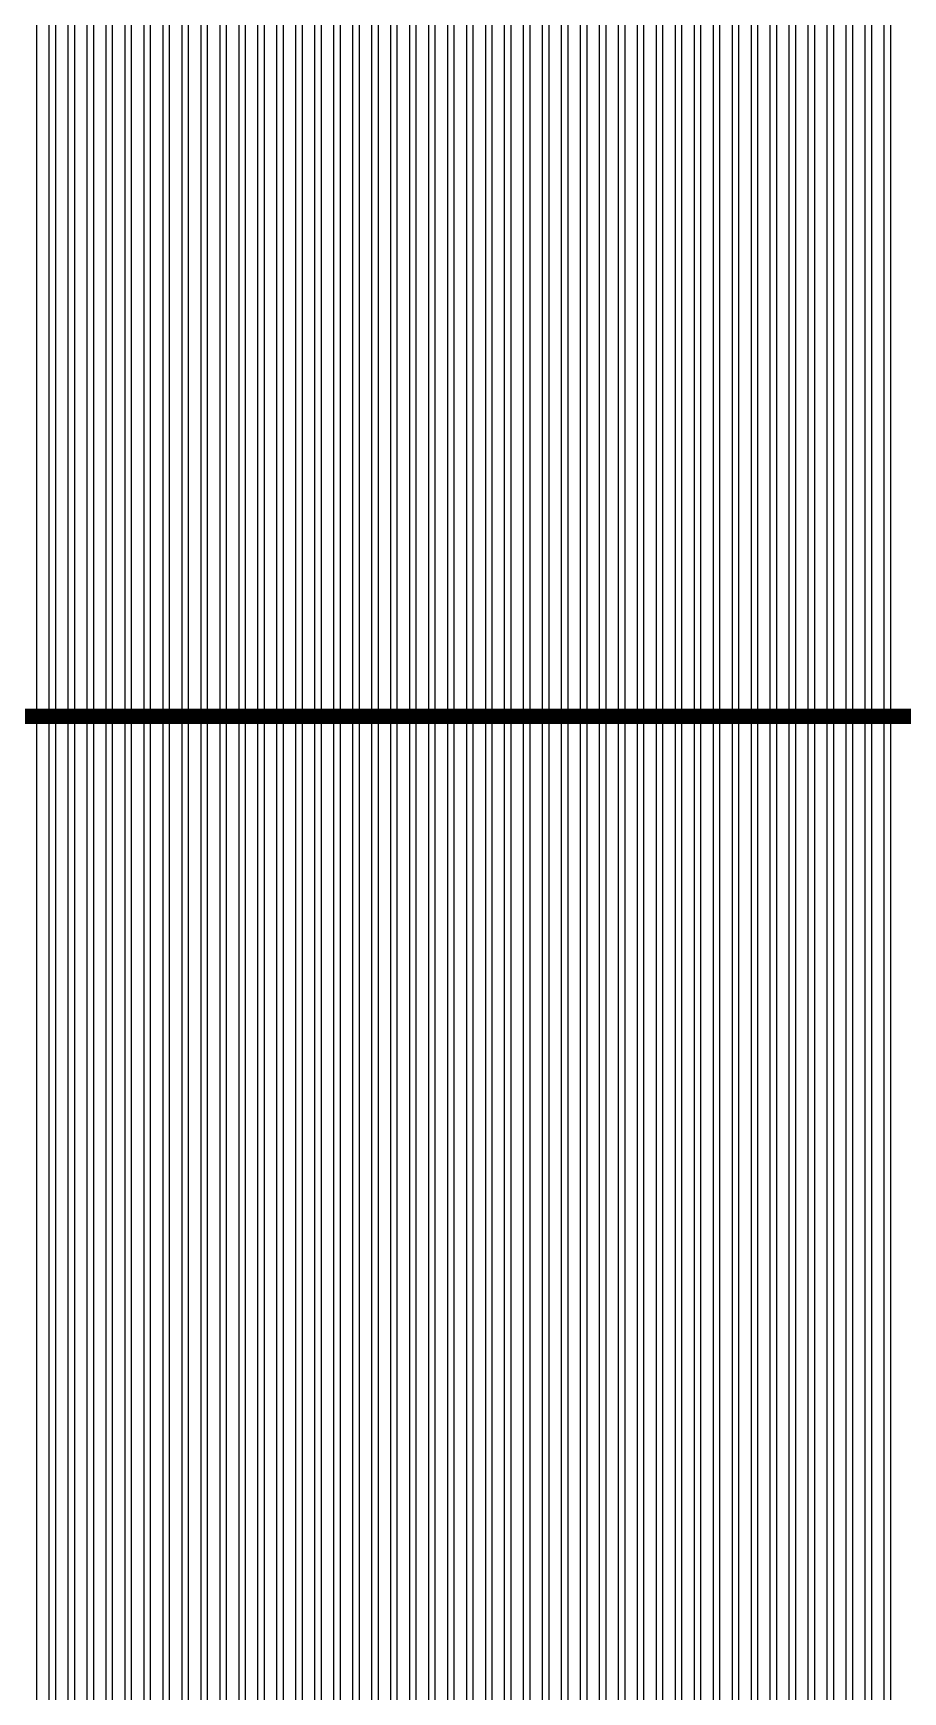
# Model space of a CAD drawing. Header units: millimetres. Extents: x -107267 to 109426, y -98906 to 83910.
# Drawn here: x -7593 to -4756, y -10804 to -5394 of the extents above; entities that cross this region are included whole.
import ezdxf

# ---------------------------------------------------------------- set-up
doc = ezdxf.new("R2010")
doc.units = ezdxf.units.MM
doc.linetypes.add('ACAD_ISO10W100', pattern=[18, 12, -3, 0, -3])
doc.layers.add('00 - ZONA DE PROTEÇÃO', color=4, linetype='Continuous')
doc.layers.add('Top (Plan) View-MISC', color=7, linetype='Continuous')
doc.layers.add('000-M3G-MALHA NOVA', color=5, linetype='ACAD_ISO10W100', lineweight=0)

# ---------------------------------------------------------------- blocks, each defined once
blk = doc.blocks.new('*U481')
at = {"layer": 'Top (Plan) View-MISC', "color": 0, "linetype": 'ByBlock', "lineweight": -2}
for p, q in [((-7582.4, -7621.9), (-7541.7, -7621.9)), ((-7520.5, -7621.9), (-7479.8, -7621.9)), ((-7458.6, -7621.9), (-7417.9, -7621.9)), ((-7396.7, -7621.9), (-7356, -7621.9)), ((-7334.8, -7621.9), (-7294.1, -7621.9)), ((-7272.9, -7621.9), (-7232.2, -7621.9)), ((-7211, -7621.9), (-7170.3, -7621.9)), ((-7149.1, -7621.9), (-7108.4, -7621.9)), ((-7087.2, -7621.9), (-7046.5, -7621.9)), ((-7025.3, -7621.9), (-6984.6, -7621.9)), ((-6963.4, -7621.9), (-6922.7, -7621.9)), ((-6901.5, -7621.9), (-6860.8, -7621.9)), ((-6839.6, -7621.9), (-6798.9, -7621.9)), ((-6777.7, -7621.9), (-6737, -7621.9)), ((-6715.8, -7621.9), (-6675.1, -7621.9)), ((-6653.9, -7621.9), (-6613.2, -7621.9)), ((-6592, -7621.9), (-6551.3, -7621.9)), ((-6530.1, -7621.9), (-6489.4, -7621.9)), ((-6468.2, -7621.9), (-6427.5, -7621.9)), ((-6406.3, -7621.9), (-6365.6, -7621.9)), ((-6344.4, -7621.9), (-6303.7, -7621.9)), ((-6282.5, -7621.9), (-6241.9, -7621.9)), ((-6220.6, -7621.9), (-6180, -7621.9)), ((-6158.7, -7621.9), (-6118.1, -7621.9)), ((-6096.8, -7621.9), (-6056.2, -7621.9)), ((-6034.9, -7621.9), (-5994.3, -7621.9)), ((-5973, -7621.9), (-5932.4, -7621.9)), ((-5911.1, -7621.9), (-5870.5, -7621.9)), ((-5849.3, -7621.9), (-5808.6, -7621.9)), ((-5787.4, -7621.9), (-5746.7, -7621.9)), ((-5725.5, -7621.9), (-5684.8, -7621.9)), ((-5663.6, -7621.9), (-5622.9, -7621.9)), ((-5601.7, -7621.9), (-5561, -7621.9)), ((-5539.8, -7621.9), (-5499.1, -7621.9)), ((-5477.9, -7621.9), (-5437.2, -7621.9)), ((-5416, -7621.9), (-5375.3, -7621.9)), ((-5354.1, -7621.9), (-5313.4, -7621.9)), ((-5292.2, -7621.9), (-5251.5, -7621.9)), ((-5230.3, -7621.9), (-5189.6, -7621.9)), ((-5168.4, -7621.9), (-5127.7, -7621.9)), ((-5106.5, -7621.9), (-5065.8, -7621.9)), ((-5044.6, -7621.9), (-5003.9, -7621.9)), ((-4982.7, -7621.9), (-4942, -7621.9)), ((-4920.8, -7621.9), (-4880.1, -7621.9)), ((-4858.9, -7621.9), (-4818.2, -7621.9)), ((-4797, -7621.9), (-4756.3, -7621.9))]:
    blk.add_line(p, q, dxfattribs=at)
blk = doc.blocks.new('*U940')
at = {"layer": 'Top (Plan) View-MISC', "color": 0, "linetype": 'ByBlock', "lineweight": -2}
for p, q in [((-4818.2, -381.9), (-4818.2, -7621.9)), ((-4797, -381.9), (-4797, -7621.9)), ((-4818.2, -7621.9), (-4818.2, -14861.9)), ((-4818.2, -7621.9), (-4797, -7621.9)), ((-4797, -7621.9), (-4797, -14861.9))]:
    blk.add_line(p, q, dxfattribs=at)
blk = doc.blocks.new('*U941')
at = {"layer": 'Top (Plan) View-MISC', "color": 0, "linetype": 'ByBlock', "lineweight": -2}
for p, q in [((-4880.1, -381.9), (-4880.1, -7621.9)), ((-4858.9, -381.9), (-4858.9, -7621.9)), ((-4880.1, -7621.9), (-4880.1, -14861.9)), ((-4880.1, -7621.9), (-4858.9, -7621.9)), ((-4858.9, -7621.9), (-4858.9, -14861.9))]:
    blk.add_line(p, q, dxfattribs=at)
blk = doc.blocks.new('*U942')
at = {"layer": 'Top (Plan) View-MISC', "color": 0, "linetype": 'ByBlock', "lineweight": -2}
for p, q in [((-4942, -381.9), (-4942, -7621.9)), ((-4920.8, -381.9), (-4920.8, -7621.9)), ((-4942, -7621.9), (-4942, -14861.9)), ((-4942, -7621.9), (-4920.8, -7621.9)), ((-4920.8, -7621.9), (-4920.8, -14861.9))]:
    blk.add_line(p, q, dxfattribs=at)
blk = doc.blocks.new('*U943')
at = {"layer": 'Top (Plan) View-MISC', "color": 0, "linetype": 'ByBlock', "lineweight": -2}
for p, q in [((-5003.9, -381.9), (-5003.9, -7621.9)), ((-4982.7, -381.9), (-4982.7, -7621.9)), ((-5003.9, -7621.9), (-5003.9, -14861.9)), ((-5003.9, -7621.9), (-4982.7, -7621.9)), ((-4982.7, -7621.9), (-4982.7, -14861.9))]:
    blk.add_line(p, q, dxfattribs=at)
blk = doc.blocks.new('*U944')
at = {"layer": 'Top (Plan) View-MISC', "color": 0, "linetype": 'ByBlock', "lineweight": -2}
for p, q in [((-5065.8, -381.9), (-5065.8, -7621.9)), ((-5044.6, -381.9), (-5044.6, -7621.9)), ((-5065.8, -7621.9), (-5065.8, -14861.9)), ((-5065.8, -7621.9), (-5044.6, -7621.9)), ((-5044.6, -7621.9), (-5044.6, -14861.9))]:
    blk.add_line(p, q, dxfattribs=at)
blk = doc.blocks.new('*U945')
at = {"layer": 'Top (Plan) View-MISC', "color": 0, "linetype": 'ByBlock', "lineweight": -2}
for p, q in [((-5127.7, -381.9), (-5127.7, -7621.9)), ((-5106.5, -381.9), (-5106.5, -7621.9)), ((-5127.7, -7621.9), (-5127.7, -14861.9)), ((-5127.7, -7621.9), (-5106.5, -7621.9)), ((-5106.5, -7621.9), (-5106.5, -14861.9))]:
    blk.add_line(p, q, dxfattribs=at)
blk = doc.blocks.new('*U946')
at = {"layer": 'Top (Plan) View-MISC', "color": 0, "linetype": 'ByBlock', "lineweight": -2}
for p, q in [((-5189.6, -381.9), (-5189.6, -7621.9)), ((-5168.4, -381.9), (-5168.4, -7621.9)), ((-5189.6, -7621.9), (-5189.6, -14861.9)), ((-5189.6, -7621.9), (-5168.4, -7621.9)), ((-5168.4, -7621.9), (-5168.4, -14861.9))]:
    blk.add_line(p, q, dxfattribs=at)
blk = doc.blocks.new('*U947')
at = {"layer": 'Top (Plan) View-MISC', "color": 0, "linetype": 'ByBlock', "lineweight": -2}
for p, q in [((-5251.5, -381.9), (-5251.5, -7621.9)), ((-5230.3, -381.9), (-5230.3, -7621.9)), ((-5251.5, -7621.9), (-5251.5, -14861.9)), ((-5251.5, -7621.9), (-5230.3, -7621.9)), ((-5230.3, -7621.9), (-5230.3, -14861.9))]:
    blk.add_line(p, q, dxfattribs=at)
blk = doc.blocks.new('*U948')
at = {"layer": 'Top (Plan) View-MISC', "color": 0, "linetype": 'ByBlock', "lineweight": -2}
for p, q in [((-5313.4, -381.9), (-5313.4, -7621.9)), ((-5292.2, -381.9), (-5292.2, -7621.9)), ((-5313.4, -7621.9), (-5313.4, -14861.9)), ((-5313.4, -7621.9), (-5292.2, -7621.9)), ((-5292.2, -7621.9), (-5292.2, -14861.9))]:
    blk.add_line(p, q, dxfattribs=at)
blk = doc.blocks.new('*U949')
at = {"layer": 'Top (Plan) View-MISC', "color": 0, "linetype": 'ByBlock', "lineweight": -2}
for p, q in [((-5375.3, -381.9), (-5375.3, -7621.9)), ((-5354.1, -381.9), (-5354.1, -7621.9)), ((-5375.3, -7621.9), (-5375.3, -14861.9)), ((-5375.3, -7621.9), (-5354.1, -7621.9)), ((-5354.1, -7621.9), (-5354.1, -14861.9))]:
    blk.add_line(p, q, dxfattribs=at)
blk = doc.blocks.new('*U950')
at = {"layer": 'Top (Plan) View-MISC', "color": 0, "linetype": 'ByBlock', "lineweight": -2}
for p, q in [((-5437.2, -381.9), (-5437.2, -7621.9)), ((-5416, -381.9), (-5416, -7621.9)), ((-5437.2, -7621.9), (-5437.2, -14861.9)), ((-5437.2, -7621.9), (-5416, -7621.9)), ((-5416, -7621.9), (-5416, -14861.9))]:
    blk.add_line(p, q, dxfattribs=at)
blk = doc.blocks.new('*U951')
at = {"layer": 'Top (Plan) View-MISC', "color": 0, "linetype": 'ByBlock', "lineweight": -2}
for p, q in [((-5499.1, -381.9), (-5499.1, -7621.9)), ((-5477.9, -381.9), (-5477.9, -7621.9)), ((-5499.1, -7621.9), (-5499.1, -14861.9)), ((-5499.1, -7621.9), (-5477.9, -7621.9)), ((-5477.9, -7621.9), (-5477.9, -14861.9))]:
    blk.add_line(p, q, dxfattribs=at)
blk = doc.blocks.new('*U952')
at = {"layer": 'Top (Plan) View-MISC', "color": 0, "linetype": 'ByBlock', "lineweight": -2}
for p, q in [((-5561, -381.9), (-5561, -7621.9)), ((-5539.8, -381.9), (-5539.8, -7621.9)), ((-5561, -7621.9), (-5561, -14861.9)), ((-5561, -7621.9), (-5539.8, -7621.9)), ((-5539.8, -7621.9), (-5539.8, -14861.9))]:
    blk.add_line(p, q, dxfattribs=at)
blk = doc.blocks.new('*U953')
at = {"layer": 'Top (Plan) View-MISC', "color": 0, "linetype": 'ByBlock', "lineweight": -2}
for p, q in [((-5622.9, -381.9), (-5622.9, -7621.9)), ((-5601.7, -381.9), (-5601.7, -7621.9)), ((-5622.9, -7621.9), (-5622.9, -14861.9)), ((-5622.9, -7621.9), (-5601.7, -7621.9)), ((-5601.7, -7621.9), (-5601.7, -14861.9))]:
    blk.add_line(p, q, dxfattribs=at)
blk = doc.blocks.new('*U954')
at = {"layer": 'Top (Plan) View-MISC', "color": 0, "linetype": 'ByBlock', "lineweight": -2}
for p, q in [((-5684.8, -381.9), (-5684.8, -7621.9)), ((-5663.6, -381.9), (-5663.6, -7621.9)), ((-5684.8, -7621.9), (-5684.8, -14861.9)), ((-5684.8, -7621.9), (-5663.6, -7621.9)), ((-5663.6, -7621.9), (-5663.6, -14861.9))]:
    blk.add_line(p, q, dxfattribs=at)
blk = doc.blocks.new('*U955')
at = {"layer": 'Top (Plan) View-MISC', "color": 0, "linetype": 'ByBlock', "lineweight": -2}
for p, q in [((-5746.7, -381.9), (-5746.7, -7621.9)), ((-5725.5, -381.9), (-5725.5, -7621.9)), ((-5746.7, -7621.9), (-5746.7, -14861.9)), ((-5746.7, -7621.9), (-5725.5, -7621.9)), ((-5725.5, -7621.9), (-5725.5, -14861.9))]:
    blk.add_line(p, q, dxfattribs=at)
blk = doc.blocks.new('*U956')
at = {"layer": 'Top (Plan) View-MISC', "color": 0, "linetype": 'ByBlock', "lineweight": -2}
for p, q in [((-5808.6, -381.9), (-5808.6, -7621.9)), ((-5787.4, -381.9), (-5787.4, -7621.9)), ((-5808.6, -7621.9), (-5808.6, -14861.9)), ((-5808.6, -7621.9), (-5787.4, -7621.9)), ((-5787.4, -7621.9), (-5787.4, -14861.9))]:
    blk.add_line(p, q, dxfattribs=at)
blk = doc.blocks.new('*U957')
at = {"layer": 'Top (Plan) View-MISC', "color": 0, "linetype": 'ByBlock', "lineweight": -2}
for p, q in [((-5870.5, -381.9), (-5870.5, -7621.9)), ((-5849.3, -381.9), (-5849.3, -7621.9)), ((-5870.5, -7621.9), (-5870.5, -14861.9)), ((-5870.5, -7621.9), (-5849.3, -7621.9)), ((-5849.3, -7621.9), (-5849.3, -14861.9))]:
    blk.add_line(p, q, dxfattribs=at)
blk = doc.blocks.new('*U958')
at = {"layer": 'Top (Plan) View-MISC', "color": 0, "linetype": 'ByBlock', "lineweight": -2}
for p, q in [((-5932.4, -381.9), (-5932.4, -7621.9)), ((-5911.1, -381.9), (-5911.1, -7621.9)), ((-5932.4, -7621.9), (-5932.4, -14861.9)), ((-5932.4, -7621.9), (-5911.1, -7621.9)), ((-5911.1, -7621.9), (-5911.1, -14861.9))]:
    blk.add_line(p, q, dxfattribs=at)
blk = doc.blocks.new('*U959')
at = {"layer": 'Top (Plan) View-MISC', "color": 0, "linetype": 'ByBlock', "lineweight": -2}
for p, q in [((-5994.3, -381.9), (-5994.3, -7621.9)), ((-5973, -381.9), (-5973, -7621.9)), ((-5994.3, -7621.9), (-5994.3, -14861.9)), ((-5994.3, -7621.9), (-5973, -7621.9)), ((-5973, -7621.9), (-5973, -14861.9))]:
    blk.add_line(p, q, dxfattribs=at)
blk = doc.blocks.new('*U960')
at = {"layer": 'Top (Plan) View-MISC', "color": 0, "linetype": 'ByBlock', "lineweight": -2}
for p, q in [((-6056.2, -381.9), (-6056.2, -7621.9)), ((-6034.9, -381.9), (-6034.9, -7621.9)), ((-6056.2, -7621.9), (-6056.2, -14861.9)), ((-6056.2, -7621.9), (-6034.9, -7621.9)), ((-6034.9, -7621.9), (-6034.9, -14861.9))]:
    blk.add_line(p, q, dxfattribs=at)
blk = doc.blocks.new('*U961')
at = {"layer": 'Top (Plan) View-MISC', "color": 0, "linetype": 'ByBlock', "lineweight": -2}
for p, q in [((-6118.1, -381.9), (-6118.1, -7621.9)), ((-6096.8, -381.9), (-6096.8, -7621.9)), ((-6118.1, -7621.9), (-6118.1, -14861.9)), ((-6118.1, -7621.9), (-6096.8, -7621.9)), ((-6096.8, -7621.9), (-6096.8, -14861.9))]:
    blk.add_line(p, q, dxfattribs=at)
blk = doc.blocks.new('*U962')
at = {"layer": 'Top (Plan) View-MISC', "color": 0, "linetype": 'ByBlock', "lineweight": -2}
for p, q in [((-6180, -381.9), (-6180, -7621.9)), ((-6158.7, -381.9), (-6158.7, -7621.9)), ((-6180, -7621.9), (-6180, -14861.9)), ((-6180, -7621.9), (-6158.7, -7621.9)), ((-6158.7, -7621.9), (-6158.7, -14861.9))]:
    blk.add_line(p, q, dxfattribs=at)
blk = doc.blocks.new('*U963')
at = {"layer": 'Top (Plan) View-MISC', "color": 0, "linetype": 'ByBlock', "lineweight": -2}
for p, q in [((-6241.9, -381.9), (-6241.9, -7621.9)), ((-6220.6, -381.9), (-6220.6, -7621.9)), ((-6241.9, -7621.9), (-6241.9, -14861.9)), ((-6241.9, -7621.9), (-6220.6, -7621.9)), ((-6220.6, -7621.9), (-6220.6, -14861.9))]:
    blk.add_line(p, q, dxfattribs=at)
blk = doc.blocks.new('*U964')
at = {"layer": 'Top (Plan) View-MISC', "color": 0, "linetype": 'ByBlock', "lineweight": -2}
for p, q in [((-6303.7, -381.9), (-6303.7, -7621.9)), ((-6282.5, -381.9), (-6282.5, -7621.9)), ((-6303.7, -7621.9), (-6303.7, -14861.9)), ((-6303.7, -7621.9), (-6282.5, -7621.9)), ((-6282.5, -7621.9), (-6282.5, -14861.9))]:
    blk.add_line(p, q, dxfattribs=at)
blk = doc.blocks.new('*U965')
at = {"layer": 'Top (Plan) View-MISC', "color": 0, "linetype": 'ByBlock', "lineweight": -2}
for p, q in [((-6365.6, -381.9), (-6365.6, -7621.9)), ((-6344.4, -381.9), (-6344.4, -7621.9)), ((-6365.6, -7621.9), (-6365.6, -14861.9)), ((-6365.6, -7621.9), (-6344.4, -7621.9)), ((-6344.4, -7621.9), (-6344.4, -14861.9))]:
    blk.add_line(p, q, dxfattribs=at)
blk = doc.blocks.new('*U966')
at = {"layer": 'Top (Plan) View-MISC', "color": 0, "linetype": 'ByBlock', "lineweight": -2}
for p, q in [((-6427.5, -381.9), (-6427.5, -7621.9)), ((-6406.3, -381.9), (-6406.3, -7621.9)), ((-6427.5, -7621.9), (-6427.5, -14861.9)), ((-6427.5, -7621.9), (-6406.3, -7621.9)), ((-6406.3, -7621.9), (-6406.3, -14861.9))]:
    blk.add_line(p, q, dxfattribs=at)
blk = doc.blocks.new('*U967')
at = {"layer": 'Top (Plan) View-MISC', "color": 0, "linetype": 'ByBlock', "lineweight": -2}
for p, q in [((-6489.4, -381.9), (-6489.4, -7621.9)), ((-6468.2, -381.9), (-6468.2, -7621.9)), ((-6489.4, -7621.9), (-6489.4, -14861.9)), ((-6489.4, -7621.9), (-6468.2, -7621.9)), ((-6468.2, -7621.9), (-6468.2, -14861.9))]:
    blk.add_line(p, q, dxfattribs=at)
blk = doc.blocks.new('*U968')
at = {"layer": 'Top (Plan) View-MISC', "color": 0, "linetype": 'ByBlock', "lineweight": -2}
for p, q in [((-6551.3, -381.9), (-6551.3, -7621.9)), ((-6530.1, -381.9), (-6530.1, -7621.9)), ((-6551.3, -7621.9), (-6551.3, -14861.9)), ((-6551.3, -7621.9), (-6530.1, -7621.9)), ((-6530.1, -7621.9), (-6530.1, -14861.9))]:
    blk.add_line(p, q, dxfattribs=at)
blk = doc.blocks.new('*U969')
at = {"layer": 'Top (Plan) View-MISC', "color": 0, "linetype": 'ByBlock', "lineweight": -2}
for p, q in [((-6613.2, -381.9), (-6613.2, -7621.9)), ((-6592, -381.9), (-6592, -7621.9)), ((-6613.2, -7621.9), (-6613.2, -14861.9)), ((-6613.2, -7621.9), (-6592, -7621.9)), ((-6592, -7621.9), (-6592, -14861.9))]:
    blk.add_line(p, q, dxfattribs=at)
blk = doc.blocks.new('*U970')
at = {"layer": 'Top (Plan) View-MISC', "color": 0, "linetype": 'ByBlock', "lineweight": -2}
for p, q in [((-6675.1, -381.9), (-6675.1, -7621.9)), ((-6653.9, -381.9), (-6653.9, -7621.9)), ((-6675.1, -7621.9), (-6675.1, -14861.9)), ((-6675.1, -7621.9), (-6653.9, -7621.9)), ((-6653.9, -7621.9), (-6653.9, -14861.9))]:
    blk.add_line(p, q, dxfattribs=at)
blk = doc.blocks.new('*U971')
at = {"layer": 'Top (Plan) View-MISC', "color": 0, "linetype": 'ByBlock', "lineweight": -2}
for p, q in [((-6737, -381.9), (-6737, -7621.9)), ((-6715.8, -381.9), (-6715.8, -7621.9)), ((-6737, -7621.9), (-6737, -14861.9)), ((-6737, -7621.9), (-6715.8, -7621.9)), ((-6715.8, -7621.9), (-6715.8, -14861.9))]:
    blk.add_line(p, q, dxfattribs=at)
blk = doc.blocks.new('*U972')
at = {"layer": 'Top (Plan) View-MISC', "color": 0, "linetype": 'ByBlock', "lineweight": -2}
for p, q in [((-6798.9, -381.9), (-6798.9, -7621.9)), ((-6777.7, -381.9), (-6777.7, -7621.9)), ((-6798.9, -7621.9), (-6798.9, -14861.9)), ((-6798.9, -7621.9), (-6777.7, -7621.9)), ((-6777.7, -7621.9), (-6777.7, -14861.9))]:
    blk.add_line(p, q, dxfattribs=at)
blk = doc.blocks.new('*U973')
at = {"layer": 'Top (Plan) View-MISC', "color": 0, "linetype": 'ByBlock', "lineweight": -2}
for p, q in [((-6860.8, -381.9), (-6860.8, -7621.9)), ((-6839.6, -381.9), (-6839.6, -7621.9)), ((-6860.8, -7621.9), (-6860.8, -14861.9)), ((-6860.8, -7621.9), (-6839.6, -7621.9)), ((-6839.6, -7621.9), (-6839.6, -14861.9))]:
    blk.add_line(p, q, dxfattribs=at)
blk = doc.blocks.new('*U974')
at = {"layer": 'Top (Plan) View-MISC', "color": 0, "linetype": 'ByBlock', "lineweight": -2}
for p, q in [((-6922.7, -381.9), (-6922.7, -7621.9)), ((-6901.5, -381.9), (-6901.5, -7621.9)), ((-6922.7, -7621.9), (-6922.7, -14861.9)), ((-6922.7, -7621.9), (-6901.5, -7621.9)), ((-6901.5, -7621.9), (-6901.5, -14861.9))]:
    blk.add_line(p, q, dxfattribs=at)
blk = doc.blocks.new('*U975')
at = {"layer": 'Top (Plan) View-MISC', "color": 0, "linetype": 'ByBlock', "lineweight": -2}
for p, q in [((-6984.6, -381.9), (-6984.6, -7621.9)), ((-6963.4, -381.9), (-6963.4, -7621.9)), ((-6984.6, -7621.9), (-6984.6, -14861.9)), ((-6984.6, -7621.9), (-6963.4, -7621.9)), ((-6963.4, -7621.9), (-6963.4, -14861.9))]:
    blk.add_line(p, q, dxfattribs=at)
blk = doc.blocks.new('*U976')
at = {"layer": 'Top (Plan) View-MISC', "color": 0, "linetype": 'ByBlock', "lineweight": -2}
for p, q in [((-7046.5, -381.9), (-7046.5, -7621.9)), ((-7025.3, -381.9), (-7025.3, -7621.9)), ((-7046.5, -7621.9), (-7046.5, -14861.9)), ((-7046.5, -7621.9), (-7025.3, -7621.9)), ((-7025.3, -7621.9), (-7025.3, -14861.9))]:
    blk.add_line(p, q, dxfattribs=at)
blk = doc.blocks.new('*U977')
at = {"layer": 'Top (Plan) View-MISC', "color": 0, "linetype": 'ByBlock', "lineweight": -2}
for p, q in [((-7108.4, -381.9), (-7108.4, -7621.9)), ((-7087.2, -381.9), (-7087.2, -7621.9)), ((-7108.4, -7621.9), (-7108.4, -14861.9)), ((-7108.4, -7621.9), (-7087.2, -7621.9)), ((-7087.2, -7621.9), (-7087.2, -14861.9))]:
    blk.add_line(p, q, dxfattribs=at)
blk = doc.blocks.new('*U978')
at = {"layer": 'Top (Plan) View-MISC', "color": 0, "linetype": 'ByBlock', "lineweight": -2}
for p, q in [((-7170.3, -381.9), (-7170.3, -7621.9)), ((-7149.1, -381.9), (-7149.1, -7621.9)), ((-7170.3, -7621.9), (-7170.3, -14861.9)), ((-7170.3, -7621.9), (-7149.1, -7621.9)), ((-7149.1, -7621.9), (-7149.1, -14861.9))]:
    blk.add_line(p, q, dxfattribs=at)
blk = doc.blocks.new('*U979')
at = {"layer": 'Top (Plan) View-MISC', "color": 0, "linetype": 'ByBlock', "lineweight": -2}
for p, q in [((-7232.2, -381.9), (-7232.2, -7621.9)), ((-7211, -381.9), (-7211, -7621.9)), ((-7232.2, -7621.9), (-7232.2, -14861.9)), ((-7232.2, -7621.9), (-7211, -7621.9)), ((-7211, -7621.9), (-7211, -14861.9))]:
    blk.add_line(p, q, dxfattribs=at)
blk = doc.blocks.new('*U980')
at = {"layer": 'Top (Plan) View-MISC', "color": 0, "linetype": 'ByBlock', "lineweight": -2}
for p, q in [((-7294.1, -381.9), (-7294.1, -7621.9)), ((-7272.9, -381.9), (-7272.9, -7621.9)), ((-7294.1, -7621.9), (-7294.1, -14861.9)), ((-7294.1, -7621.9), (-7272.9, -7621.9)), ((-7272.9, -7621.9), (-7272.9, -14861.9))]:
    blk.add_line(p, q, dxfattribs=at)
blk = doc.blocks.new('*U981')
at = {"layer": 'Top (Plan) View-MISC', "color": 0, "linetype": 'ByBlock', "lineweight": -2}
for p, q in [((-7356, -381.9), (-7356, -7621.9)), ((-7334.8, -381.9), (-7334.8, -7621.9)), ((-7356, -7621.9), (-7356, -14861.9)), ((-7356, -7621.9), (-7334.8, -7621.9)), ((-7334.8, -7621.9), (-7334.8, -14861.9))]:
    blk.add_line(p, q, dxfattribs=at)
blk = doc.blocks.new('*U982')
at = {"layer": 'Top (Plan) View-MISC', "color": 0, "linetype": 'ByBlock', "lineweight": -2}
for p, q in [((-7417.9, -381.9), (-7417.9, -7621.9)), ((-7396.7, -381.9), (-7396.7, -7621.9)), ((-7417.9, -7621.9), (-7417.9, -14861.9)), ((-7417.9, -7621.9), (-7396.7, -7621.9)), ((-7396.7, -7621.9), (-7396.7, -14861.9))]:
    blk.add_line(p, q, dxfattribs=at)
blk = doc.blocks.new('*U983')
at = {"layer": 'Top (Plan) View-MISC', "color": 0, "linetype": 'ByBlock', "lineweight": -2}
for p, q in [((-7479.8, -381.9), (-7479.8, -7621.9)), ((-7458.6, -381.9), (-7458.6, -7621.9)), ((-7479.8, -7621.9), (-7479.8, -14861.9)), ((-7479.8, -7621.9), (-7458.6, -7621.9)), ((-7458.6, -7621.9), (-7458.6, -14861.9))]:
    blk.add_line(p, q, dxfattribs=at)
blk = doc.blocks.new('*U984')
at = {"layer": 'Top (Plan) View-MISC', "color": 0, "linetype": 'ByBlock', "lineweight": -2}
for p, q in [((-7541.7, -381.9), (-7541.7, -7621.9)), ((-7520.5, -381.9), (-7520.5, -7621.9)), ((-7541.7, -7621.9), (-7541.7, -14861.9)), ((-7541.7, -7621.9), (-7520.5, -7621.9)), ((-7520.5, -7621.9), (-7520.5, -14861.9))]:
    blk.add_line(p, q, dxfattribs=at)
blk = doc.blocks.new('*U985')
at = {"layer": 'Top (Plan) View-MISC', "color": 0, "linetype": 'ByBlock', "lineweight": -2}
for p, q in [((-7582.4, -381.9), (-7582.4, -7621.9)), ((-7603.6, -7621.9), (-7582.4, -7621.9)), ((-7582.4, -7621.9), (-7582.4, -14861.9))]:
    blk.add_line(p, q, dxfattribs=at)

msp = doc.modelspace()

# ---------------------------------------------------------------- hatches: boundary and pattern name
at = {"layer": '00 - ZONA DE PROTEÇÃO'}
h = msp.add_hatch(dxfattribs=at)
h.set_pattern_fill('ANSI31', color=256, scale=100)
h.paths.add_polyline_path([(-13707.5, -10990.4, -0.186516), (-13820.6, -14966.5, 0.414214), (-13179.3, -15607.9, -0.104933), (-3151, -15607.9, -0.09784), (6816.5, -15607.9, -0.097708), (16816.5, -15607.9, -0.143023), (23528.8, -15599.5, 0.414214), (24170.1, -14958.2, -0.142426), (24170.1, -7613.3, -0.10484), (23957.5, 478.5, 0.414214), (23316.2, 1119.8, -0.093557), (16807.7, 577.3, -0.082777), (6855.7, 562.6, -0.082236), (-3141.3, 575.6, -0.08359), (-13132.3, 575.6, -0.101166), (-21195.5, 556.2, 0.414214), (-21836.8, -85.1, -0.113967), (-21836.8, -7622.3, -0.301912), (-21836.8, -10478, 0.414214), (-21195.5, -11119.4, -0.128973)])
h.paths.add_polyline_path([(-20156.9, -9561, 0.142702), (-20481.7, -7424.5, 0.092198), (-20379.7, -831.6, 0.088905), (-13141.3, -732.3, 0.083475), (-3150.3, -732.3, 0.082902), (6855.6, -738.1, 0.108059), (16863.1, -739.3, 0.098139), (22506.3, -522.8, 0.085608), (22847, -7584.3, 0.113812), (22635.2, -14069.1, 0.112262), (16761.1, -14291.3, 0.092477), (6816.6, -14301.6, 0.093024), (-3142, -14299.9, 0.090083), (-12232.6, -14126.3, 0.160127), (-12766.5, -9913.6, 0.116887)], flags=16)

# ---------------------------------------------------------------- linework, layer by layer
at = {"layer": '000-M3G-MALHA NOVA', "ltscale": 0.5, "const_width": 50}
msp.add_lwpolyline([(23548.4, -7621.9), (-12905.7, -7621.9), (-12843.8, -6678.2), (-14449.4, -6678.2), (-14453.2, -7621.9), (-21195.7, -7621.9)], dxfattribs=at)

# ---------------------------------------------------------------- block references
at = {"layer": 'Top (Plan) View-MISC'}
for name in ['*U481', '*U985', '*U984', '*U983', '*U982', '*U981', '*U980', '*U979', '*U978', '*U977', '*U976', '*U975', '*U974', '*U973', '*U972', '*U971', '*U970', '*U969', '*U968', '*U967', '*U966', '*U965', '*U964', '*U963', '*U962', '*U961', '*U960', '*U959', '*U958', '*U957', '*U956', '*U955', '*U954', '*U953', '*U952', '*U951', '*U950', '*U949', '*U948', '*U947', '*U946', '*U945', '*U944', '*U943', '*U942', '*U941', '*U940']:
    msp.add_blockref(name, (0, 0), dxfattribs=at)

doc.saveas('drawing.dxf')
